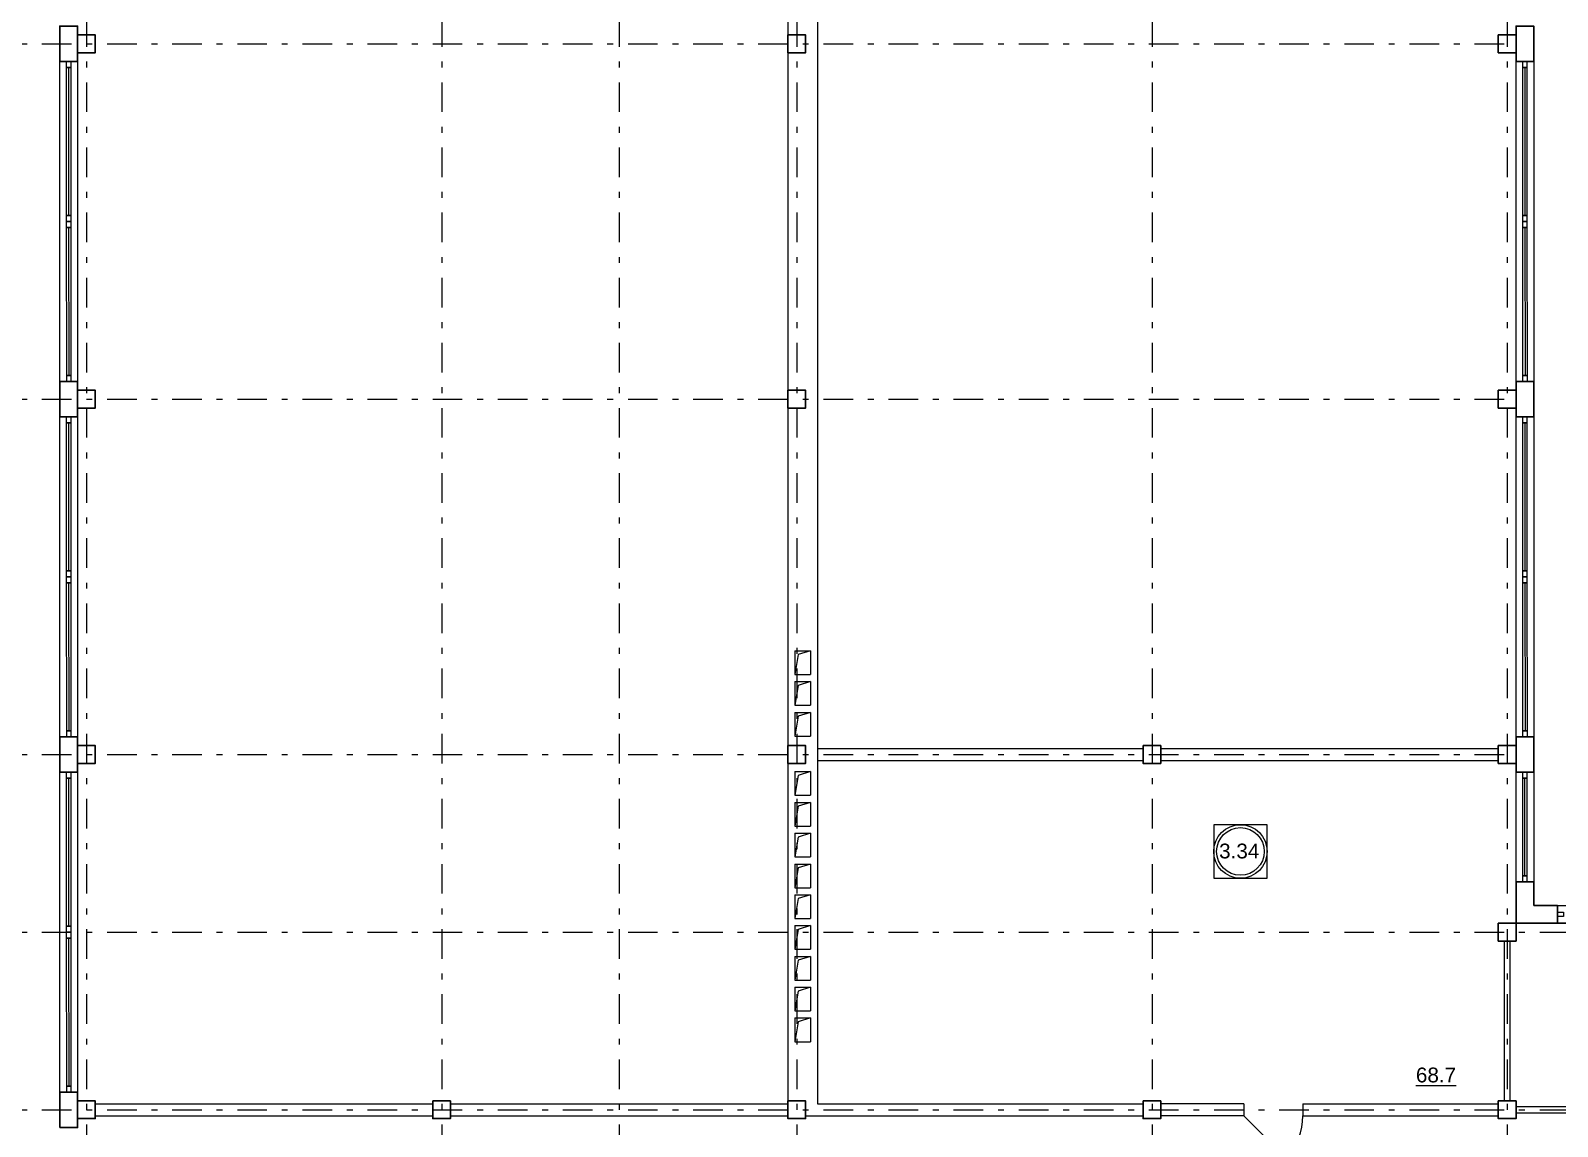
# Model space of a CAD drawing. Header units: metres. Extents: x -5 to 574, y -5 to 79.
# Drawn here: x 492.76 to 518.55, y 22.35 to 40.85 of the extents above; entities that cross this region are included whole.
import ezdxf
from ezdxf.enums import TextEntityAlignment as Align

# ---------------------------------------------------------------- set-up
doc = ezdxf.new("R2010")
doc.units = ezdxf.units.M
doc.header["$MEASUREMENT"] = 0
doc.linetypes.add('( Dashdot )', pattern=[1.001, 0.5, -0.25, 0.001, -0.25])
doc.layers.add('YOLO_TABLE', color=1, linetype='Continuous')
doc.styles.add('Style-Arial', font='arial.ttf')

msp = doc.modelspace()

# ---------------------------------------------------------------- linework, layer by layer
at = {"color": 1, "linetype": '( Dashdot )'}
for p, q in [((493.70251658, 57.57893372), (493.70251658, 9.05551876)), ((499.70251658, 57.57893372), (499.70251658, 9.05551876)), ((502.70251658, 57.57893372), (502.70251658, 9.05551876)), ((505.70251658, 57.57893372), (505.70251658, 9.05551876)), ((511.70251658, 57.57893372), (511.70251658, 9.05551876)), ((490.75092866, 40.62893372), (517.70251658, 40.62893372)), ((490.75092866, 34.62893372), (517.70251658, 34.62893372)), ((490.75092866, 28.62893372), (517.70251658, 28.62893372)), ((490.75092866, 25.62893372), (562.65092866, 25.62893372))]:
    msp.add_line(p, q, dxfattribs=at)
at = {"color": 1, "linetype": '( Dashdot )', "lineweight": 0}
for p, q in [((517.70251658, 57.57893372), (517.70251658, 9.05551876)), ((490.75092866, 22.62893372), (562.65092866, 22.62893372))]:
    msp.add_line(p, q, dxfattribs=at)
at = {"color": 7, "linetype": 'Continuous', "lineweight": 13}
for p, q in [((505.55092866, 46.57893372), (505.55092866, 22.47893372)), ((506.05092866, 46.57893372), (506.05092866, 22.72893372)), ((505.67092866, 30.37893372), (505.93092866, 30.37893372)), ((505.67092866, 30.37893372), (505.67092866, 29.97893372)), ((505.93092866, 30.37893372), (505.93092866, 29.97893372)), ((505.67092866, 29.97893372), (505.93092866, 29.97893372)), ((505.67092866, 29.85893372), (505.93092866, 29.85893372)), ((505.67092866, 29.85893372), (505.67092866, 29.45893372)), ((505.93092866, 29.85893372), (505.93092866, 29.45893372)), ((505.67092866, 29.45893372), (505.93092866, 29.45893372)), ((505.67092866, 29.33893372), (505.93092866, 29.33893372)), ((505.67092866, 29.33893372), (505.67092866, 28.93893372)), ((505.93092866, 29.33893372), (505.93092866, 28.93893372)), ((505.67092866, 28.93893372), (505.93092866, 28.93893372)), ((506.05092866, 28.72893372), (511.55092866, 28.72893372)), ((511.85092866, 28.72893372), (517.55092866, 28.72893372)), ((506.05092866, 28.52893372), (511.55092866, 28.52893372)), ((511.85092866, 28.52893372), (517.55092866, 28.52893372)), ((505.67092866, 28.33893372), (505.93092866, 28.33893372)), ((505.67092866, 28.33893372), (505.67092866, 27.93893372)), ((505.93092866, 28.33893372), (505.93092866, 27.93893372)), ((505.67092866, 27.93893372), (505.93092866, 27.93893372)), ((505.67092866, 27.81893372), (505.93092866, 27.81893372)), ((505.67092866, 27.81893372), (505.67092866, 27.41893372)), ((505.93092866, 27.81893372), (505.93092866, 27.41893372)), ((505.67092866, 27.41893372), (505.93092866, 27.41893372)), ((505.67092866, 27.29893372), (505.93092866, 27.29893372)), ((505.67092866, 27.29893372), (505.67092866, 26.89893372)), ((505.93092866, 27.29893372), (505.93092866, 26.89893372)), ((505.67092866, 26.89893372), (505.93092866, 26.89893372)), ((505.67092866, 26.77893372), (505.93092866, 26.77893372)), ((505.67092866, 26.77893372), (505.67092866, 26.37893372)), ((505.93092866, 26.77893372), (505.93092866, 26.37893372)), ((505.67092866, 26.37893372), (505.93092866, 26.37893372)), ((505.67092866, 26.25893372), (505.93092866, 26.25893372)), ((505.67092866, 26.25893372), (505.67092866, 25.85893372)), ((505.93092866, 26.25893372), (505.93092866, 25.85893372)), ((505.67092866, 25.85893372), (505.93092866, 25.85893372)), ((505.67092866, 25.73893372), (505.93092866, 25.73893372)), ((505.67092866, 25.73893372), (505.67092866, 25.33893372)), ((505.93092866, 25.73893372), (505.93092866, 25.33893372)), ((518.55092866, 25.77893372), (519.05092866, 25.77893372)), ((505.67092866, 25.33893372), (505.93092866, 25.33893372)), ((505.67092866, 25.21893372), (505.93092866, 25.21893372)), ((505.67092866, 25.21893372), (505.67092866, 24.81893372)), ((505.93092866, 25.21893372), (505.93092866, 24.81893372)), ((505.67092866, 24.81893372), (505.93092866, 24.81893372)), ((505.67092866, 24.69893372), (505.93092866, 24.69893372)), ((505.67092866, 24.69893372), (505.67092866, 24.29893372)), ((505.93092866, 24.69893372), (505.93092866, 24.29893372)), ((505.67092866, 24.29893372), (505.93092866, 24.29893372)), ((505.67092866, 24.17893372), (505.93092866, 24.17893372)), ((505.67092866, 24.17893372), (505.67092866, 23.77893372)), ((505.93092866, 24.17893372), (505.93092866, 23.77893372)), ((505.67092866, 23.77893372), (505.93092866, 23.77893372)), ((493.85092866, 22.72893372), (499.55092866, 22.72893372)), ((499.85092866, 22.72893372), (505.55092866, 22.72893372)), ((506.05092866, 22.72893372), (511.55092866, 22.72893372)), ((513.25092866, 22.72893372), (511.85092866, 22.72893372)), ((513.25092866, 22.72893372), (513.25092866, 22.52893372)), ((514.25092866, 22.72893372), (517.55092866, 22.72893372)), ((514.25092866, 22.72893372), (514.25092866, 22.52893372)), ((493.85092866, 22.52893372), (499.55092866, 22.52893372)), ((499.85092866, 22.52893372), (505.55092866, 22.52893372)), ((505.85092866, 22.52893372), (511.55092866, 22.52893372)), ((513.25092866, 22.52893372), (511.85092866, 22.52893372)), ((514.25092866, 22.52893372), (517.55092866, 22.52893372))]:
    msp.add_line(p, q, dxfattribs=at)
at = {"color": 7, "linetype": 'Continuous', "lineweight": 0}
for p, q in [((493.40092866, 40.22893372), (493.40092866, 37.72893372)), ((518.00092866, 40.22893372), (518.00092866, 37.72893372)), ((493.40092866, 37.52893372), (493.40312317, 35.02896444)), ((518.00092866, 37.52893372), (518.00312317, 35.02896444)), ((493.40092866, 34.22893372), (493.40092866, 31.72893372)), ((518.00092866, 34.22893372), (518.00092866, 31.72893372)), ((493.40092866, 31.52893372), (493.40312317, 29.02896444)), ((518.00092866, 31.52893372), (518.00312317, 29.02896444)), ((493.40092866, 28.22893372), (493.40092866, 25.72893372)), ((518.00092866, 26.57893372), (518.00092866, 28.22893372)), ((493.40092866, 25.52893372), (493.40312317, 23.02896444))]:
    msp.add_line(p, q, dxfattribs=at)
at = {"color": 7, "linetype": 'Continuous', "lineweight": 30}
for p in [(518.15092866, 26.07893372), (518.55092866, 25.77893372)]:
    msp.add_line(p, (518.55092866, 26.07893372), dxfattribs=at)
at = {"color": 7, "lineweight": 13}
msp.add_line((513.25092866, 22.52893372), (513.95803544, 21.82182694), dxfattribs=at)
at = {"color": 7, "linetype": 'Continuous', "lineweight": 30, "flags": 128}
for points in [[(493.25092866, 40.32893372), (493.25092866, 40.92893372), (493.55092866, 40.92893372), (493.55092866, 40.32893372), (493.25092866, 40.32893372)], [(493.55092866, 40.77893372), (493.55092866, 40.47893372), (493.85092866, 40.47893372), (493.85092866, 40.77893372), (493.55092866, 40.77893372)], [(505.55092866, 40.77893372), (505.55092866, 40.47893372), (505.85092866, 40.47893372), (505.85092866, 40.77893372), (505.55092866, 40.77893372)], [(517.55092866, 40.77893372), (517.55092866, 40.47893372), (517.85092866, 40.47893372), (517.85092866, 40.77893372), (517.55092866, 40.77893372)], [(517.85092866, 40.32893372), (517.85092866, 40.92893372), (518.15092866, 40.92893372), (518.15092866, 40.32893372), (517.85092866, 40.32893372)], [(493.25092866, 34.32893372), (493.25092866, 34.92893372), (493.55092866, 34.92893372), (493.55092866, 34.32893372), (493.25092866, 34.32893372)], [(517.85092866, 34.32893372), (517.85092866, 34.92893372), (518.15092866, 34.92893372), (518.15092866, 34.32893372), (517.85092866, 34.32893372)], [(493.55092866, 34.77893372), (493.55092866, 34.47893372), (493.85092866, 34.47893372), (493.85092866, 34.77893372), (493.55092866, 34.77893372)], [(505.55092866, 34.77893372), (505.55092866, 34.47893372), (505.85092866, 34.47893372), (505.85092866, 34.77893372), (505.55092866, 34.77893372)], [(517.55092866, 34.77893372), (517.55092866, 34.47893372), (517.85092866, 34.47893372), (517.85092866, 34.77893372), (517.55092866, 34.77893372)], [(493.25092866, 28.32893372), (493.25092866, 28.92893372), (493.55092866, 28.92893372), (493.55092866, 28.32893372), (493.25092866, 28.32893372)], [(517.85092866, 28.32893372), (517.85092866, 28.92893372), (518.15092866, 28.92893372), (518.15092866, 28.32893372), (517.85092866, 28.32893372)], [(493.55092866, 28.77893372), (493.55092866, 28.47893372), (493.85092866, 28.47893372), (493.85092866, 28.77893372), (493.55092866, 28.77893372)], [(505.55092866, 28.77893372), (505.55092866, 28.47893372), (505.85092866, 28.47893372), (505.85092866, 28.77893372), (505.55092866, 28.77893372)], [(511.55092866, 28.77893372), (511.55092866, 28.47893372), (511.85092866, 28.47893372), (511.85092866, 28.77893372), (511.55092866, 28.77893372)], [(517.55092866, 28.77893372), (517.55092866, 28.47893372), (517.85092866, 28.47893372), (517.85092866, 28.77893372), (517.55092866, 28.77893372)], [(517.55092866, 25.77893372), (517.55092866, 25.47893372), (517.85092866, 25.47893372), (517.85092866, 25.77893372), (517.55092866, 25.77893372)], [(493.25092866, 22.32893372), (493.25092866, 22.92893372), (493.55092866, 22.92893372), (493.55092866, 22.32893372), (493.25092866, 22.32893372)], [(493.55092866, 22.77893372), (493.55092866, 22.47893372), (493.85092866, 22.47893372), (493.85092866, 22.77893372), (493.55092866, 22.77893372)], [(499.55092866, 22.77893372), (499.55092866, 22.47893372), (499.85092866, 22.47893372), (499.85092866, 22.77893372), (499.55092866, 22.77893372)], [(505.55092866, 22.77893372), (505.55092866, 22.47893372), (505.85092866, 22.47893372), (505.85092866, 22.77893372), (505.55092866, 22.77893372)], [(511.55092866, 22.77893372), (511.55092866, 22.47893372), (511.85092866, 22.47893372), (511.85092866, 22.77893372), (511.55092866, 22.77893372)], [(517.55092866, 22.77893372), (517.55092866, 22.47893372), (517.85092866, 22.47893372), (517.85092866, 22.77893372), (517.55092866, 22.77893372)]]:
    msp.add_lwpolyline(points, close=True, dxfattribs=at)
at = {"color": 7, "linetype": 'Continuous', "lineweight": 0, "flags": 128}
for points in [[(493.25092866, 34.92893372), (493.25092866, 40.32893372), (493.55092866, 40.32893372), (493.55092866, 34.92893372), (493.25092866, 34.92893372)], [(517.85092866, 34.92893372), (517.85092866, 40.32893372), (518.15092866, 40.32893372), (518.15092866, 34.92893372), (517.85092866, 34.92893372)], [(493.36592866, 37.72893372), (493.36592866, 40.22893372), (493.43592866, 40.22893372), (493.43592866, 37.72893372), (493.36592866, 37.72893372)], [(517.96592866, 37.72893372), (517.96592866, 40.22893372), (518.03592866, 40.22893372), (518.03592866, 37.72893372), (517.96592866, 37.72893372)], [(493.3681232, 35.02893372), (493.36592866, 37.52893372), (493.43592861, 37.52899517), (493.43812314, 35.02899517), (493.3681232, 35.02893372)], [(517.9681232, 35.02893372), (517.96592866, 37.52893372), (518.03592861, 37.52899517), (518.03812314, 35.02899517), (517.9681232, 35.02893372)], [(493.25092866, 28.92893372), (493.25092866, 34.32893372), (493.55092866, 34.32893372), (493.55092866, 28.92893372), (493.25092866, 28.92893372)], [(517.85092866, 28.92893372), (517.85092866, 34.32893372), (518.15092866, 34.32893372), (518.15092866, 28.92893372), (517.85092866, 28.92893372)], [(493.36592866, 31.72893372), (493.36592866, 34.22893372), (493.43592866, 34.22893372), (493.43592866, 31.72893372), (493.36592866, 31.72893372)], [(517.96592866, 31.72893372), (517.96592866, 34.22893372), (518.03592866, 34.22893372), (518.03592866, 31.72893372), (517.96592866, 31.72893372)], [(493.3681232, 29.02893372), (493.36592866, 31.52893372), (493.43592861, 31.52899517), (493.43812314, 29.02899517), (493.3681232, 29.02893372)], [(517.9681232, 29.02893372), (517.96592866, 31.52893372), (518.03592861, 31.52899517), (518.03812314, 29.02899517), (517.9681232, 29.02893372)], [(493.25092866, 22.92893372), (493.25092866, 28.32893372), (493.55092866, 28.32893372), (493.55092866, 22.92893372), (493.25092866, 22.92893372)], [(493.36592866, 25.72893372), (493.36592866, 28.22893372), (493.43592866, 28.22893372), (493.43592866, 25.72893372), (493.36592866, 25.72893372)], [(518.15092866, 28.32893372), (518.15092866, 26.47893372), (517.85092866, 26.47893372), (517.85092866, 28.32893372), (518.15092866, 28.32893372)], [(517.96592866, 28.22893372), (518.03592866, 28.22893372), (518.03592866, 26.57893372), (517.96592866, 26.57893372), (517.96592866, 28.22893372)], [(518.55092866, 26.07893372), (523.40092866, 26.07893372), (523.40092866, 25.77893372), (518.55092866, 25.77893372), (518.55092866, 26.07893372)], [(493.3681232, 23.02893372), (493.36592866, 25.52893372), (493.43592861, 25.52899517), (493.43812314, 23.02899517), (493.3681232, 23.02893372)]]:
    msp.add_lwpolyline(points, close=True, dxfattribs=at)
at = {"color": 7, "linetype": 'Continuous', "lineweight": 13, "flags": 128}
for points in [[(493.36592866, 40.22893372), (493.36592866, 40.32893372), (493.43592866, 40.32893372), (493.43592866, 40.22893372), (493.36592866, 40.22893372)], [(517.96592866, 40.22893372), (517.96592866, 40.32893372), (518.03592866, 40.32893372), (518.03592866, 40.22893372), (517.96592866, 40.22893372)], [(493.36592866, 37.62893372), (493.36592866, 37.72893372), (493.43592866, 37.72893372), (493.43592866, 37.62893372), (493.36592866, 37.62893372)], [(517.96592866, 37.62893372), (517.96592866, 37.72893372), (518.03592866, 37.72893372), (518.03592866, 37.62893372), (517.96592866, 37.62893372)], [(493.36592866, 37.52893372), (493.36592866, 37.62893372), (493.43592866, 37.62893372), (493.43592866, 37.52893372), (493.36592866, 37.52893372)], [(517.96592866, 37.52893372), (517.96592866, 37.62893372), (518.03592866, 37.62893372), (518.03592866, 37.52893372), (517.96592866, 37.52893372)], [(493.3681232, 34.92893372), (493.3681232, 35.02893372), (493.4381232, 35.02893372), (493.4381232, 34.92893372), (493.3681232, 34.92893372)], [(517.9681232, 34.92893372), (517.9681232, 35.02893372), (518.0381232, 35.02893372), (518.0381232, 34.92893372), (517.9681232, 34.92893372)], [(493.36592866, 34.22893372), (493.36592866, 34.32893372), (493.43592866, 34.32893372), (493.43592866, 34.22893372), (493.36592866, 34.22893372)], [(517.96592866, 34.22893372), (517.96592866, 34.32893372), (518.03592866, 34.32893372), (518.03592866, 34.22893372), (517.96592866, 34.22893372)], [(493.36592866, 31.62893372), (493.36592866, 31.72893372), (493.43592866, 31.72893372), (493.43592866, 31.62893372), (493.36592866, 31.62893372)], [(517.96592866, 31.62893372), (517.96592866, 31.72893372), (518.03592866, 31.72893372), (518.03592866, 31.62893372), (517.96592866, 31.62893372)], [(493.36592866, 31.52893372), (493.36592866, 31.62893372), (493.43592866, 31.62893372), (493.43592866, 31.52893372), (493.36592866, 31.52893372)], [(517.96592866, 31.52893372), (517.96592866, 31.62893372), (518.03592866, 31.62893372), (518.03592866, 31.52893372), (517.96592866, 31.52893372)], [(493.3681232, 28.92893372), (493.3681232, 29.02893372), (493.4381232, 29.02893372), (493.4381232, 28.92893372), (493.3681232, 28.92893372)], [(517.9681232, 28.92893372), (517.9681232, 29.02893372), (518.0381232, 29.02893372), (518.0381232, 28.92893372), (517.9681232, 28.92893372)], [(493.36592866, 28.22893372), (493.36592866, 28.32893372), (493.43592866, 28.32893372), (493.43592866, 28.22893372), (493.36592866, 28.22893372)], [(518.03592866, 28.32893372), (518.03592866, 28.22893372), (517.96592866, 28.22893372), (517.96592866, 28.32893372), (518.03592866, 28.32893372)], [(518.03592866, 26.57893372), (518.03592866, 26.47893372), (517.96592866, 26.47893372), (517.96592866, 26.57893372), (518.03592866, 26.57893372)], [(518.55092866, 25.96393372), (518.65092866, 25.96393372), (518.65092866, 25.89393372), (518.55092866, 25.89393372), (518.55092866, 25.96393372)], [(493.36592866, 25.62893372), (493.36592866, 25.72893372), (493.43592866, 25.72893372), (493.43592866, 25.62893372), (493.36592866, 25.62893372)], [(493.36592866, 25.52893372), (493.36592866, 25.62893372), (493.43592866, 25.62893372), (493.43592866, 25.52893372), (493.36592866, 25.52893372)], [(517.65092866, 25.47893372), (517.65092866, 22.77893372), (517.75092866, 22.77893372), (517.75092866, 25.47893372), (517.65092866, 25.47893372)], [(493.3681232, 22.92893372), (493.3681232, 23.02893372), (493.4381232, 23.02893372), (493.4381232, 22.92893372), (493.3681232, 22.92893372)]]:
    msp.add_lwpolyline(points, close=True, dxfattribs=at)
for points in [[(505.93092866, 30.37893372), (505.72453044, 30.31453305), (505.67092866, 29.97893372)], [(505.93092866, 29.85893372), (505.72453044, 29.79453305), (505.67092866, 29.45893372)], [(505.93092866, 29.33893372), (505.72453044, 29.27453305), (505.67092866, 28.93893372)], [(505.93092866, 28.33893372), (505.72453044, 28.27453305), (505.67092866, 27.93893372)], [(505.93092866, 27.81893372), (505.72453044, 27.75453305), (505.67092866, 27.41893372)], [(505.93092866, 27.29893372), (505.72453044, 27.23453305), (505.67092866, 26.89893372)], [(505.93092866, 26.77893372), (505.72453044, 26.71453305), (505.67092866, 26.37893372)], [(505.93092866, 26.25893372), (505.72453044, 26.19453305), (505.67092866, 25.85893372)], [(505.93092866, 25.73893372), (505.72453044, 25.67453305), (505.67092866, 25.33893372)], [(505.93092866, 25.21893372), (505.72453044, 25.15453305), (505.67092866, 24.81893372)], [(505.93092866, 24.69893372), (505.72453044, 24.63453305), (505.67092866, 24.29893372)], [(505.93092866, 24.17893372), (505.72453044, 24.11453305), (505.67092866, 23.77893372)], [(523.55092866, 22.67893372), (517.85092866, 22.67893372), (517.85092866, 22.57893372), (523.55092866, 22.57893372)]]:
    msp.add_lwpolyline(points, dxfattribs=at)
at = {"color": 7, "linetype": 'Continuous', "lineweight": 30, "flags": 128}
for points in [[(517.85092866, 26.47893372), (517.85092866, 25.77893372), (518.55092866, 25.77893372)], [(517.85092866, 26.47893372), (518.15092866, 26.47893372), (518.15092866, 26.07893372)]]:
    msp.add_lwpolyline(points, dxfattribs=at)
at = {"color": 7, "linetype": 'Continuous', "lineweight": 13}
for radius in [0.45201344, 0.40201344]:
    msp.add_circle((513.19580301, 26.99100456), radius, dxfattribs=at)
at = {"color": 7, "lineweight": 0}
msp.add_arc((513.25092866, 22.52893372), 1, 315, 360, dxfattribs=at)
at = {"layer": 'YOLO_TABLE'}
msp.add_lwpolyline([(512.74378957, 26.53899112), (513.64781645, 26.53899112), (513.64781645, 27.443018), (512.74378957, 27.443018)], close=True, dxfattribs=at)

# ---------------------------------------------------------------- texts
at = {"color": 7, "linetype": 'Continuous', "lineweight": 13, "style": 'Style-Arial'}
for s, p in [('3.34', (512.83512463, 27.1237542)), ('%%u68.7%%U', (516.15972175, 23.34155162))]:
    msp.add_text(s, height=0.25, dxfattribs=at).set_placement(p, align=Align.TOP_LEFT)

doc.saveas('drawing.dxf')
